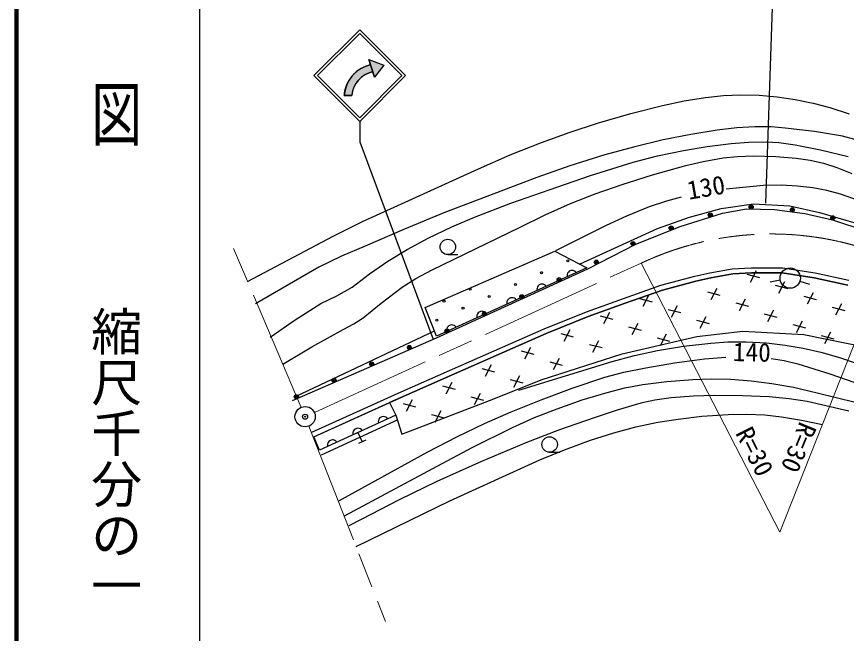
# Model space of a CAD drawing. Units: millimetres, scale not verified. Extents: x 40000 to 680000, y 20000 to 380000.
# Drawn here: x 40000 to 121628, y 258786 to 319490 of the extents above; entities that cross this region are included whole.
import ezdxf
from ezdxf.enums import TextEntityAlignment as Align

# ---------------------------------------------------------------- set-up
doc = ezdxf.new("R2010")
doc.units = ezdxf.units.MM
doc.header["$LTSCALE"] = 1000
doc.header["$PDMODE"] = 32
doc.header["$PDSIZE"] = 500
doc.linetypes.add('CHAIN', pattern=[18.5, 12, -1.5, 3.5, -1.5])
for name, color, linetype, lineweight in [('M-BGD', 7, 'Continuous', 25), ('M-BGD-EXST', 7, 'Continuous', 25), ('M-BMK', 2, 'CHAIN', 13), ('M-BMK-SRVR', 3, 'Continuous', 25), ('M-STR-HTXT', 7, 'Continuous', 13), ('M-STR-STRC', 7, 'Continuous', 25), ('M-TTL', 2, 'Continuous', 140), ('M-TTL-BAND', 7, 'Continuous', 25)]:
    doc.layers.add(name, color=color, linetype=linetype, lineweight=lineweight)
doc.layers.add('M-OTRS', color=6, linetype='Continuous')
doc.styles.add('@ＭＳ ゴシック', font='')
doc.styles.add('ＭＳ ゴシック', font='')
doc.styles.get('@ＭＳ ゴシック').set_extended_font_data('@MS Gothic')
doc.styles.get('ＭＳ ゴシック').set_extended_font_data('MS Gothic')

msp = doc.modelspace()

# ---------------------------------------------------------------- hatches: boundary and pattern name
at = {"layer": 'M-STR-STRC'}
msp.add_hatch(color=256, dxfattribs=at).paths.add_polyline_path([(75054, 314045), (75220, 313526), (76132, 314710), (74662, 315274), (74827, 314755), (74696, 314722), (74606, 314697), (74539, 314677), (74467, 314653), (74415, 314634), (74364, 314615), (74284, 314583), (74224, 314558), (74149, 314524), (74124, 314512), (74117, 314508), (74096, 314499), (73939, 314417), (73929, 314411), (73871, 314378), (73713, 314279), (73681, 314257), (73643, 314231), (73540, 314156), (73493, 314119), (73467, 314099), (73431, 314069), (73389, 314034), (73326, 313978), (73305, 313959), (73282, 313938), (73211, 313870), (73177, 313836), (73162, 313820), (73106, 313760), (73062, 313712), (72980, 313615), (72968, 313601), (72957, 313587), (72923, 313544), (72858, 313456), (72845, 313439), (72830, 313417), (72807, 313385), (72758, 313310), (72748, 313294), (72737, 313278), (72696, 313210), (72659, 313146), (72639, 313110), (72618, 313071), (72554, 312945), (72526, 312885), (72494, 312812), (72463, 312738), (72421, 312625), (72414, 312605), (72377, 312492), (72351, 312405), (72323, 312299), (72304, 312216), (72285, 312122), (72270, 312037), (72256, 311938), (72252, 311906), (72249, 311882), (72245, 311850), (72241, 311799), (72235, 311723), (72978, 311722), (72980, 311744), (72982, 311767), (72984, 311788), (72987, 311811), (72993, 311857), (72999, 311899), (73004, 311933), (73008, 311953), (73017, 312001), (73021, 312024), (73027, 312053), (73038, 312102), (73043, 312123), (73050, 312148), (73058, 312181), (73063, 312200), (73074, 312238), (73084, 312270), (73092, 312295), (73100, 312320), (73104, 312332), (73110, 312350), (73120, 312379), (73126, 312394), (73130, 312405), (73133, 312415), (73141, 312434), (73152, 312464), (73165, 312494), (73201, 312577), (73224, 312627), (73263, 312705), (73309, 312790), (73341, 312843), (73411, 312953), (73452, 313012), (73505, 313085), (73549, 313139), (73608, 313210), (73654, 313261), (73728, 313338), (73745, 313354), (73804, 313411), (73868, 313468), (73909, 313503), (73952, 313537), (73983, 313561), (74024, 313592), (74043, 313606), (74116, 313656), (74212, 313718), (74241, 313735), (74272, 313753), (74276, 313756), (74415, 313829), (74429, 313836), (74446, 313844), (74462, 313852), (74527, 313881), (74555, 313893), (74570, 313899), (74586, 313906), (74614, 313917), (74638, 313926), (74672, 313939), (74704, 313950), (74740, 313962), (74811, 313985), (74835, 313992), (74886, 314006), (74911, 314013), (74946, 314021), (74975, 314028), (75011, 314036), (75035, 314041)])

# ---------------------------------------------------------------- linework, layer by layer
at = {"layer": 'M-BGD'}
for p, q in [((106184, 299751), (109321, 300599)), ((109321, 300599), (112501, 301065)), ((109446, 300136), (111816, 300557)), ((111816, 300557), (114571, 300518)), ((112501, 301065), (116062, 300853)), ((114571, 300518), (117552, 300098)), ((116062, 300853), (118988, 300217)), ((103046, 298649), (106184, 299751)), ((105281, 298837), (109446, 300136)), ((117552, 300098), (120266, 299487)), ((118988, 300217), (122591, 299158)), ((100924, 297079), (105281, 298837)), ((120266, 299487), (123858, 298302)), ((95370, 295129), (103046, 298649)), ((80195, 290847), (92956, 296401)), ((92956, 296401), (96093, 294748)), ((96185, 294671), (100924, 297079)), ((82419, 296062), (83419, 296062)), ((96093, 294748), (81297, 288049)), ((110398, 294658), (112276, 294757)), ((112276, 294757), (115350, 294757)), ((115350, 294757), (118546, 294262)), ((81319, 287868), (96185, 294671)), ((94159, 294113), (94145, 293997)), ((94145, 293997), (94158, 293872)), ((94209, 294246), (94159, 294113)), ((94275, 294342), (94209, 294246)), ((94368, 294427), (94275, 294342)), ((94513, 294493), (94368, 294427)), ((94639, 294507), (94513, 294493)), ((94755, 294493), (94639, 294507)), ((94887, 294443), (94755, 294493)), ((94983, 294377), (94887, 294443)), ((95069, 294284), (94983, 294377)), ((103378, 293043), (106707, 293933)), ((106707, 293933), (108190, 294262)), ((108190, 294262), (110398, 294658)), ((108278, 293770), (110455, 294160)), ((110455, 294160), (108278, 293770)), ((110455, 294160), (112289, 294257)), ((112289, 294257), (110455, 294160)), ((113102, 293769), (111863, 294094)), ((112188, 293363), (112777, 294500)), ((112289, 294257), (115311, 294257)), ((115311, 294257), (112289, 294257)), ((115311, 294257), (118455, 293771)), ((118455, 293771), (115311, 294257)), ((118546, 294262), (121875, 293537)), ((91408, 293088), (91316, 293002)), ((91554, 293154), (91408, 293088)), ((91680, 293167), (91554, 293154)), ((91796, 293153), (91680, 293167)), ((91928, 293104), (91796, 293153)), ((92024, 293037), (91928, 293104)), ((103525, 292565), (106815, 293445)), ((106815, 293445), (103525, 292565)), ((106815, 293445), (108278, 293770)), ((108278, 293770), (106815, 293445)), ((115118, 293550), (114138, 293350)), ((114988, 292286), (115577, 293423)), ((117052, 293450), (118006, 293150)), ((118455, 293771), (121754, 293052)), ((121754, 293052), (118455, 293771)), ((91199, 292774), (91186, 292658)), ((91186, 292658), (91199, 292532)), ((91249, 292906), (91199, 292774)), ((91316, 293002), (91249, 292906)), ((92110, 292944), (92024, 293037)), ((99687, 291758), (103378, 293043)), ((99852, 291285), (103525, 292565)), ((103525, 292565), (99852, 291285)), ((109225, 292046), (107986, 292370)), ((108311, 291639), (108900, 292777)), ((115902, 292692), (114663, 293017)), ((117789, 291209), (118377, 292346)), ((88240, 291434), (88227, 291318)), ((88290, 291566), (88240, 291434)), ((88356, 291662), (88290, 291566)), ((88449, 291748), (88356, 291662)), ((88595, 291814), (88449, 291748)), ((88721, 291827), (88595, 291814)), ((88837, 291814), (88721, 291827)), ((88969, 291764), (88837, 291814)), ((89065, 291697), (88969, 291764)), ((89151, 291605), (89065, 291697)), ((96062, 290439), (99687, 291758)), ((102548, 291399), (101309, 291724)), ((101634, 290993), (102223, 292130)), ((111111, 290562), (111700, 291700)), ((118702, 291615), (117464, 291940)), ((81297, 288049), (80195, 290847)), ((88227, 291318), (88240, 291192)), ((96242, 289972), (99852, 291285)), ((99852, 291285), (96242, 289972)), ((105348, 290322), (104109, 290647)), ((104434, 289916), (105023, 291053)), ((112025, 290969), (110786, 291294)), ((113911, 289486), (114500, 290623)), ((121503, 290538), (120264, 290863)), ((120589, 290132), (121178, 291269)), ((85281, 290094), (85267, 289978)), ((85267, 289978), (85280, 289852)), ((85331, 290226), (85281, 290094)), ((85397, 290322), (85331, 290226)), ((85490, 290408), (85397, 290322)), ((85636, 290474), (85490, 290408)), ((85761, 290487), (85636, 290474)), ((85877, 290474), (85761, 290487)), ((86010, 290424), (85877, 290474)), ((86106, 290358), (86010, 290424)), ((86191, 290265), (86106, 290358)), ((91910, 288759), (96062, 290439)), ((92104, 288298), (96242, 289972)), ((96242, 289972), (92104, 288298)), ((98670, 289676), (97432, 290001)), ((97757, 289270), (98345, 290407)), ((107234, 288839), (107823, 289976)), ((114825, 289892), (113587, 290217)), ((82438, 288983), (82371, 288887)), ((82531, 289068), (82438, 288983)), ((82676, 289134), (82531, 289068)), ((82802, 289147), (82676, 289134)), ((82918, 289134), (82802, 289147)), ((83050, 289084), (82918, 289134)), ((83146, 289018), (83050, 289084)), ((83232, 288925), (83146, 289018)), ((100557, 288193), (101146, 289330)), ((108148, 289245), (106909, 289570)), ((117625, 288815), (116387, 289140)), ((116712, 288409), (117301, 289546)), ((67495, 282127), (81095, 288562)), ((82322, 288754), (82308, 288638)), ((82308, 288638), (82321, 288513)), ((82371, 288887), (82322, 288754)), ((82880, 284804), (91910, 288759)), ((83081, 284346), (92104, 288298)), ((92104, 288298), (83081, 284346)), ((94793, 287953), (93555, 288278)), ((93879, 287547), (94468, 288684)), ((101471, 288599), (100232, 288924)), ((103357, 287116), (103946, 288253)), ((106918, 287996), (111434, 288545)), ((111434, 288545), (117446, 288209)), ((117446, 288209), (123396, 286989)), ((119512, 287332), (120101, 288469)), ((67595, 281900), (81319, 287868)), ((96680, 286470), (97269, 287607)), ((99564, 286287), (106918, 287996)), ((104271, 287522), (103032, 287847)), ((120426, 287738), (119187, 288063)), ((90916, 286230), (89677, 286554)), ((90002, 285823), (90591, 286961)), ((97593, 286876), (96355, 287201)), ((91607, 283753), (99564, 286287)), ((92803, 284746), (93391, 285884)), ((86125, 284100), (86714, 285237)), ((93716, 285153), (92478, 285478)), ((77541, 282431), (82880, 284804)), ((77745, 281974), (83081, 284346)), ((83081, 284346), (77745, 281974)), ((87039, 284506), (85800, 284831)), ((88925, 283023), (89514, 284160)), ((82248, 282377), (82837, 283514)), ((86940, 281858), (91607, 283753)), ((89839, 283429), (88600, 283754)), ((83162, 282783), (81923, 283108)), ((85048, 281300), (85637, 282437)), ((67136, 281701), (67595, 281900)), ((69040, 278590), (77541, 282431)), ((69246, 278134), (77745, 281974)), ((77745, 281974), (76693, 281499)), ((77898, 278382), (86940, 281858)), ((78371, 280654), (78960, 281791)), ((85962, 281706), (84723, 282031)), ((69246, 278134), (76693, 281499)), ((76693, 281499), (77293, 280267)), ((76693, 281499), (77293, 280267)), ((79285, 281060), (78046, 281385)), ((77293, 280267), (69799, 276832)), ((75796, 280043), (75704, 279957)), ((75941, 280110), (75796, 280043)), ((76067, 280123), (75941, 280110)), ((76183, 280110), (76067, 280123)), ((76316, 280061), (76183, 280110)), ((76412, 279995), (76316, 280061)), ((76498, 279903), (76412, 279995)), ((77293, 280267), (77898, 278382)), ((82085, 279983), (80846, 280308)), ((81171, 279577), (81760, 280714)), ((70000, 276365), (77547, 279832)), ((75588, 279728), (75575, 279612)), ((75575, 279612), (75589, 279486)), ((75638, 279860), (75588, 279728)), ((75704, 279957), (75638, 279860)), ((73090, 278583), (73077, 278467)), ((73077, 278467), (73091, 278341)), ((73140, 278715), (73090, 278583)), ((73206, 278812), (73140, 278715)), ((73201, 278386), (73928, 278720)), ((73298, 278898), (73206, 278812)), ((73443, 278965), (73298, 278898)), ((73569, 278978), (73443, 278965)), ((73565, 278553), (73982, 277644)), ((73685, 278965), (73569, 278978)), ((73818, 278916), (73685, 278965)), ((73914, 278850), (73818, 278916)), ((74000, 278758), (73914, 278850)), ((69798, 276832), (69246, 278134)), ((70642, 277571), (70592, 277438)), ((70708, 277667), (70642, 277571)), ((70800, 277753), (70708, 277667)), ((70945, 277820), (70800, 277753)), ((71071, 277833), (70945, 277820)), ((71187, 277821), (71071, 277833)), ((71320, 277771), (71187, 277821)), ((71416, 277705), (71320, 277771)), ((71502, 277613), (71416, 277705)), ((74346, 277811), (73619, 277477)), ((70592, 277438), (70579, 277322)), ((70579, 277322), (70593, 277196)), ((92433, 276614), (93433, 276614))]:
    msp.add_line(p, q, dxfattribs=at)
for points in [[(62726, 293420), (71157, 297878), (74019, 299308), (76772, 300571), (85453, 304499), (88565, 305870), (91622, 307102), (94442, 308128), (97142, 309003), (100409, 309948), (103530, 310744), (105683, 311202), (107752, 311532), (109543, 311714), (111245, 311785), (113046, 311746), (114810, 311600), (116594, 311341), (118358, 310978), (119988, 310537), (121885, 309905)], [(122468, 307392), (121251, 307719), (118481, 308167), (115616, 308523), (114224, 308634), (112636, 308647), (110838, 308537), (108908, 308314), (106340, 307898), (103607, 307346), (100687, 306654), (97870, 305885), (94437, 304802), (91180, 303668), (82030, 300173), (78144, 298581), (74281, 296889), (71945, 295897), (69717, 294830), (63489, 291210)], [(64936, 287930), (67399, 289642), (69933, 291269), (71510, 292006), (73009, 292850), (74716, 294173), (76524, 295433), (78410, 296567), (80475, 297682), (82822, 298804), (85060, 299762), (88609, 301121), (92380, 302453), (96452, 303842), (100648, 305165), (103042, 305772), (105588, 306304), (107923, 306703), (110305, 307001), (111984, 307126), (113786, 307155), (114996, 307091), (116581, 306881), (119078, 306380), (121799, 305719)], [(66185, 285283), (69042, 286979), (72113, 288681), (73173, 289248), (74088, 289847), (75858, 291301), (77939, 292861), (79289, 293709), (80873, 294566), (89475, 298736), (91981, 299986), (94484, 301110), (96929, 302062), (99574, 302976), (102551, 303918), (105823, 304839), (107534, 305235), (109507, 305577), (110900, 305730), (112491, 305788), (114693, 305714), (116694, 305550), (118079, 305352), (119368, 305059), (120703, 304634), (122153, 304062)], [(133494, 295037), (125198, 300202), (123843, 300903), (122375, 301545), (121054, 302011), (119687, 302376), (118310, 302636), (116822, 302809), (115222, 302892), (113454, 302871), (109797, 302510)], [(105387, 301722), (103939, 301329), (102235, 300753), (100007, 299847), (97982, 298919), (93004, 296423)], [(89415, 282712), (98593, 285535), (100787, 286133), (103046, 286635), (105615, 287041), (108296, 287357), (109965, 287467), (111766, 287476), (113765, 287370), (115612, 287165), (117365, 286870), (119121, 286468), (120851, 285971), (122588, 285367)], [(71708, 271838), (80463, 276654), (83297, 278140), (86032, 279455), (88641, 280592), (91616, 281769), (94650, 282909), (97868, 284007), (99744, 284492), (101901, 284933), (104714, 285419), (107680, 285817), (109756, 285974)], [(114235, 285856), (115502, 285646), (116861, 285310), (119999, 284328), (123210, 283215), (132210, 279765), (136340, 278077), (140557, 276238), (143088, 275041), (145651, 273714), (148083, 272349), (150476, 270892), (152473, 269561), (154418, 268144), (156770, 266324)], [(72241, 270366), (80935, 275012), (84823, 277073), (88783, 279052), (90939, 280020), (93170, 280903), (95627, 281759), (98087, 282504), (99834, 282941), (101596, 283273), (103979, 283566), (106531, 283769), (108330, 283840), (110275, 283808), (112270, 283658), (114299, 283395), (116414, 283007), (118751, 282465), (122476, 281558)], [(121865, 280663), (117754, 281618), (116008, 281873), (114015, 282053), (111415, 282177), (108615, 282202), (106575, 282146), (104378, 281980), (102798, 281750), (101392, 281441), (99086, 280769), (96808, 279999), (93407, 278811), (90095, 277544), (85738, 275711), (81355, 273752), (77628, 271936), (73898, 270005), (72666, 269358)], [(73389, 267332), (82603, 271840), (91471, 275865), (93888, 276862), (96465, 277814), (98755, 278533), (100928, 279106), (103081, 279564), (105080, 279883), (107410, 280155), (110004, 280342), (111793, 280369), (113593, 280286), (115249, 280101), (117221, 279766), (119282, 279343)]]:
    msp.add_lwpolyline(points, dxfattribs=at)
for centre, major_axis in [((112258, 300750), (200, 0)), ((112258, 300750), (120, 0)), ((112258, 300750), (40, 0)), ((116311, 300475), (200, 0)), ((116311, 300475), (120, 0)), ((116311, 300475), (40, 0)), ((108242, 299970), (200, 0)), ((108242, 299970), (120, 0)), ((108242, 299970), (40, 0)), ((120292, 299686), (200, 0)), ((120292, 299686), (120, 0)), ((120292, 299686), (40, 0)), ((104390, 298693), (200, 0)), ((104390, 298693), (120, 0)), ((104390, 298693), (40, 0)), ((82419, 296822), (760, 0)), ((100631, 297154), (200, 0)), ((100631, 297154), (120, 0)), ((100631, 297154), (40, 0)), ((94222, 295453), (100, 0)), ((97025, 295322), (200, 0)), ((97025, 295322), (120, 0)), ((97025, 295322), (40, 0)), ((116098, 293749), (1000, 0)), ((91645, 294286), (100, 0)), ((89068, 293120), (100, 0)), ((93373, 293604), (200, 0)), ((93373, 293604), (120, 0)), ((93373, 293604), (40, 0)), ((84620, 292658), (100, 0)), ((82043, 291492), (100, 0)), ((86491, 291953), (100, 0)), ((89695, 291921), (200, 0)), ((89695, 291921), (120, 0)), ((89695, 291921), (40, 0)), ((83915, 290786), (100, 0)), ((86017, 290238), (200, 0)), ((86017, 290238), (120, 0)), ((86017, 290238), (40, 0)), ((81338, 289620), (100, 0)), ((82339, 288555), (200, 0)), ((82339, 288555), (120, 0)), ((82339, 288555), (40, 0)), ((78643, 286923), (200, 0)), ((78643, 286923), (120, 0)), ((78643, 286923), (40, 0)), ((74934, 285310), (200, 0)), ((74934, 285310), (120, 0)), ((74934, 285310), (40, 0)), ((71224, 283696), (200, 0)), ((71224, 283696), (120, 0)), ((71224, 283696), (40, 0)), ((67515, 282083), (200, 0)), ((67515, 282083), (120, 0)), ((67515, 282083), (40, 0)), ((92433, 277374), (760, 0))]:
    msp.add_ellipse(centre, major_axis=major_axis, ratio=0.999975, dxfattribs=at)
at = {"layer": 'M-BGD-EXST'}
msp.add_line((114382, 322388), (113657, 301126), dxfattribs=at)
at = {"layer": 'M-BMK'}
for p, q in [((67991, 281035), (60969, 297555)), ((69292, 280531), (101444, 295221)), ((68747, 279184), (76285, 259957))]:
    msp.add_line(p, q, dxfattribs=at)
msp.add_ellipse((114259, 268095), major_axis=(29629, -4713), ratio=0.999975, start_param=1.335199, end_param=2.169871, dxfattribs=at)
at = {"layer": 'M-BMK-SRVR'}
for major_axis in [(1000, 0), (40, 0)]:
    msp.add_ellipse((68382, 280115), major_axis=major_axis, ratio=0.999975, dxfattribs=at)
at = {"layer": 'M-OTRS'}
msp.add_point((68382, 280115), dxfattribs=at)
at = {"layer": 'M-STR-HTXT'}
for p in [(125758, 295805), (101444, 295221)]:
    msp.add_line(p, (115064, 268764), dxfattribs=at)
at = {"layer": 'M-STR-STRC'}
for p, q in [((69255, 313677), (73755, 318177)), ((69608, 313677), (73755, 317823)), ((78255, 313677), (73755, 318177)), ((77902, 313677), (73755, 317823)), ((74662, 315274), (76132, 314710)), ((74662, 315274), (75220, 313526)), ((74662, 315274), (76132, 314710)), ((74662, 315274), (75220, 313526)), ((74827, 314755), (74662, 315274)), ((74662, 315274), (76132, 314710)), ((75220, 313526), (74662, 315274)), ((74662, 315274), (76132, 314710)), ((73664, 314246), (73712, 314279)), ((73712, 314279), (73761, 314310)), ((73761, 314310), (73810, 314341)), ((73810, 314341), (73860, 314371)), ((73860, 314371), (73910, 314400)), ((73910, 314400), (73961, 314429)), ((73961, 314429), (74012, 314456)), ((74012, 314456), (74064, 314482)), ((74064, 314482), (74116, 314508)), ((74116, 314508), (74168, 314533)), ((74168, 314533), (74221, 314556)), ((74221, 314556), (74275, 314579)), ((74275, 314579), (74328, 314601)), ((74328, 314601), (74383, 314622)), ((74383, 314622), (74437, 314642)), ((74437, 314642), (74492, 314661)), ((74492, 314661), (74547, 314679)), ((74547, 314679), (74603, 314696)), ((74603, 314696), (74659, 314712)), ((74659, 314712), (74715, 314728)), ((74715, 314728), (74771, 314742)), ((74827, 314755), (74771, 314742)), ((74827, 314755), (75054, 314045)), ((74827, 314755), (75054, 314045)), ((76132, 314710), (75220, 313526)), ((76132, 314710), (75220, 313526)), ((76132, 314710), (75220, 313526)), ((76132, 314710), (75220, 313526)), ((69255, 313677), (73755, 309176)), ((69608, 313677), (73755, 309530)), ((72842, 313434), (72876, 313481)), ((72876, 313481), (72911, 313528)), ((72911, 313528), (72946, 313574)), ((72946, 313574), (72983, 313619)), ((72983, 313619), (73020, 313663)), ((73020, 313663), (73058, 313707)), ((73058, 313707), (73097, 313751)), ((73097, 313751), (73136, 313793)), ((73136, 313793), (73177, 313835)), ((73177, 313835), (73218, 313876)), ((73218, 313876), (73259, 313917)), ((73259, 313917), (73302, 313956)), ((73302, 313956), (73345, 313995)), ((73345, 313995), (73388, 314033)), ((73388, 314033), (73433, 314071)), ((73433, 314071), (73478, 314107)), ((73478, 314107), (73523, 314143)), ((73523, 314143), (73570, 314178)), ((73570, 314178), (73617, 314213)), ((73617, 314213), (73664, 314246)), ((73755, 309530), (77902, 313677)), ((73755, 309176), (78255, 313677)), ((73853, 313455), (73819, 313425)), ((73887, 313484), (73853, 313455)), ((73922, 313513), (73887, 313484)), ((73957, 313541), (73922, 313513)), ((73993, 313569), (73957, 313541)), ((74029, 313596), (73993, 313569)), ((74066, 313622), (74029, 313596)), ((74103, 313648), (74066, 313622)), ((74140, 313673), (74103, 313648)), ((74178, 313697), (74140, 313673)), ((74217, 313721), (74178, 313697)), ((74256, 313744), (74217, 313721)), ((74295, 313766), (74256, 313744)), ((74334, 313788), (74295, 313766)), ((74374, 313809), (74334, 313788)), ((74415, 313829), (74374, 313809)), ((74455, 313849), (74415, 313829)), ((74496, 313867), (74455, 313849)), ((74538, 313885), (74496, 313867)), ((74579, 313903), (74538, 313885)), ((74621, 313920), (74579, 313903)), ((74663, 313935), (74621, 313920)), ((74706, 313951), (74663, 313935)), ((74749, 313965), (74706, 313951)), ((74792, 313979), (74749, 313965)), ((74835, 313992), (74792, 313979)), ((74878, 314004), (74835, 313992)), ((74922, 314015), (74878, 314004)), ((74966, 314026), (74922, 314015)), ((75010, 314036), (74966, 314026)), ((75054, 314045), (75010, 314036)), ((75220, 313526), (75054, 314045)), ((72416, 312612), (72436, 312666)), ((72436, 312666), (72457, 312721)), ((72457, 312721), (72478, 312775)), ((72478, 312775), (72501, 312828)), ((72501, 312828), (72524, 312881)), ((72524, 312881), (72549, 312934)), ((72549, 312934), (72574, 312986)), ((72574, 312986), (72600, 313038)), ((72600, 313038), (72627, 313089)), ((72627, 313089), (72655, 313140)), ((72655, 313140), (72684, 313190)), ((72684, 313190), (72714, 313240)), ((72714, 313240), (72745, 313290)), ((72745, 313290), (72776, 313338)), ((72776, 313338), (72809, 313387)), ((72809, 313387), (72842, 313434)), ((73248, 312675), (73228, 312635)), ((73268, 312716), (73248, 312675)), ((73290, 312755), (73268, 312716)), ((73312, 312795), (73290, 312755)), ((73335, 312834), (73312, 312795)), ((73358, 312872), (73335, 312834)), ((73382, 312910), (73358, 312872)), ((73407, 312948), (73382, 312910)), ((73432, 312985), (73407, 312948)), ((73459, 313022), (73432, 312985)), ((73485, 313058), (73459, 313022)), ((73513, 313094), (73485, 313058)), ((73541, 313130), (73513, 313094)), ((73569, 313165), (73541, 313130)), ((73598, 313199), (73569, 313165)), ((73628, 313233), (73598, 313199)), ((73659, 313266), (73628, 313233)), ((73690, 313299), (73659, 313266)), ((73721, 313331), (73690, 313299)), ((73753, 313363), (73721, 313331)), ((73786, 313394), (73753, 313363)), ((73819, 313425), (73786, 313394)), ((72242, 311820), (72248, 311878)), ((72248, 311878), (72255, 311935)), ((72255, 311935), (72263, 311993)), ((72263, 311993), (72272, 312050)), ((72272, 312050), (72282, 312107)), ((72282, 312107), (72293, 312164)), ((72293, 312164), (72305, 312221)), ((72305, 312221), (72318, 312278)), ((72318, 312278), (72332, 312334)), ((72332, 312334), (72347, 312390)), ((72347, 312390), (72363, 312446)), ((72363, 312446), (72379, 312502)), ((72379, 312502), (72397, 312557)), ((72397, 312557), (72416, 312612)), ((72993, 311861), (72988, 311816)), ((73000, 311905), (72993, 311861)), ((73007, 311950), (73000, 311905)), ((73015, 311994), (73007, 311950)), ((73024, 312039), (73015, 311994)), ((73034, 312083), (73024, 312039)), ((73044, 312127), (73034, 312083)), ((73055, 312170), (73044, 312127)), ((73067, 312214), (73055, 312170)), ((73080, 312257), (73067, 312214)), ((73093, 312300), (73080, 312257)), ((73108, 312343), (73093, 312300)), ((73123, 312386), (73108, 312343)), ((73138, 312428), (73123, 312386)), ((73155, 312470), (73138, 312428)), ((73172, 312512), (73155, 312470)), ((73190, 312553), (73172, 312512)), ((73208, 312594), (73190, 312553)), ((73228, 312635), (73208, 312594)), ((72235, 311723), (72237, 311762)), ((72978, 311722), (72235, 311723)), ((72235, 311723), (72978, 311722)), ((72237, 311762), (72242, 311820)), ((72983, 311771), (72978, 311726)), ((72988, 311816), (72983, 311771)), ((73755, 309176), (73755, 307176)), ((73755, 307176), (80934, 287815))]:
    msp.add_line(p, q, dxfattribs=at)
for major_axis, start_param, end_param in [((3286, -523), 1.948965, 3.234725), ((2554, -406), 1.923438, 3.216631)]:
    msp.add_ellipse((75555, 311508), major_axis=major_axis, ratio=0.999975, start_param=start_param, end_param=end_param, dxfattribs=at)
at = {"layer": 'M-TTL'}
msp.add_line((40000, 380000), (40000, 20000), dxfattribs=at)
at = {"layer": 'M-TTL-BAND'}
msp.add_line((58000, 370000), (58000, 20000), dxfattribs=at)

# ---------------------------------------------------------------- texts
at = {"layer": 'M-BGD', "style": 'ＭＳ ゴシック'}
for s, rotation, p in [('130', 9.801, (106226, 300919)), ('140', 358.801, (110426, 285041))]:
    msp.add_text(s, height=1833, rotation=rotation, dxfattribs=at).set_placement(p, align=Align.BOTTOM_LEFT)
at = {"layer": 'M-STR-HTXT', "style": 'ＭＳ ゴシック'}
for rotation, p in [(296.602, (110179, 278259)), (247.501, (116545, 279941))]:
    msp.add_text('R=30', height=1833, rotation=rotation, dxfattribs=at).set_placement(p, align=Align.BOTTOM_LEFT)
at = {"layer": 'M-TTL-BAND', "style": '@ＭＳ ゴシック', "width": 1.4}
msp.add_text('平  面  図', height=3666, rotation=270, dxfattribs=at).set_placement((49777, 306475), align=Align.MIDDLE_RIGHT)
at = {"layer": 'M-TTL-BAND', "style": '@ＭＳ ゴシック'}
msp.add_text('縮尺千分の一', height=3666, rotation=270, dxfattribs=at).set_placement((49777, 261030), align=Align.MIDDLE_RIGHT)

doc.saveas('drawing.dxf')
